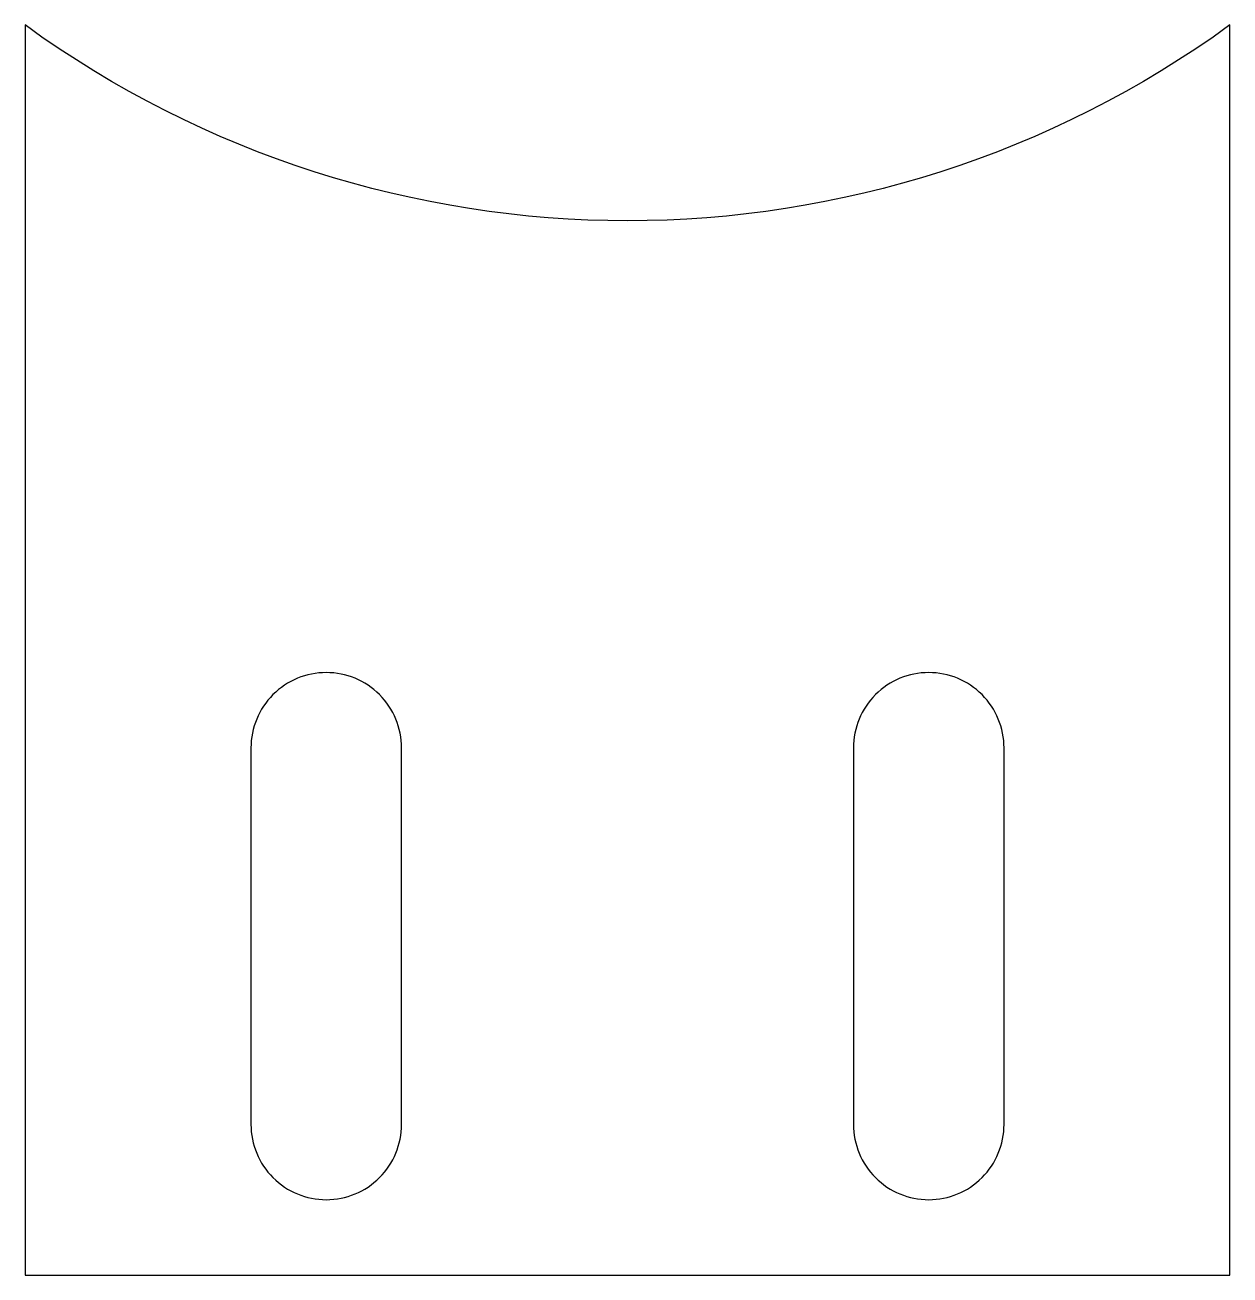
# Model space of a CAD drawing. Extents: x 0 to 80, y 0 to 83.
import ezdxf

# ---------------------------------------------------------------- set-up
doc = ezdxf.new("R2010")
doc.units = 0
doc.layers.get('0').update_dxf_attribs({"linetype": 'CONTINUOUS'})

msp = doc.modelspace()

# ---------------------------------------------------------------- linework, layer by layer
for points in [[(0, 83), (0, 0), (80, 0), (80, 83, -0.325)], [(20, 5), (20, 5, 0.414214), (25, 10), (25, 35, 0.414214), (20, 40), (20, 40, 0.414214), (15, 35), (15, 10, 0.414214)], [(60, 5), (60, 5, 0.414214), (65, 10), (65, 35, 0.414214), (60, 40), (60, 40, 0.414214), (55, 35), (55, 10, 0.414214)]]:
    msp.add_lwpolyline(points, format="xyb", close=True)

doc.saveas('drawing.dxf')
